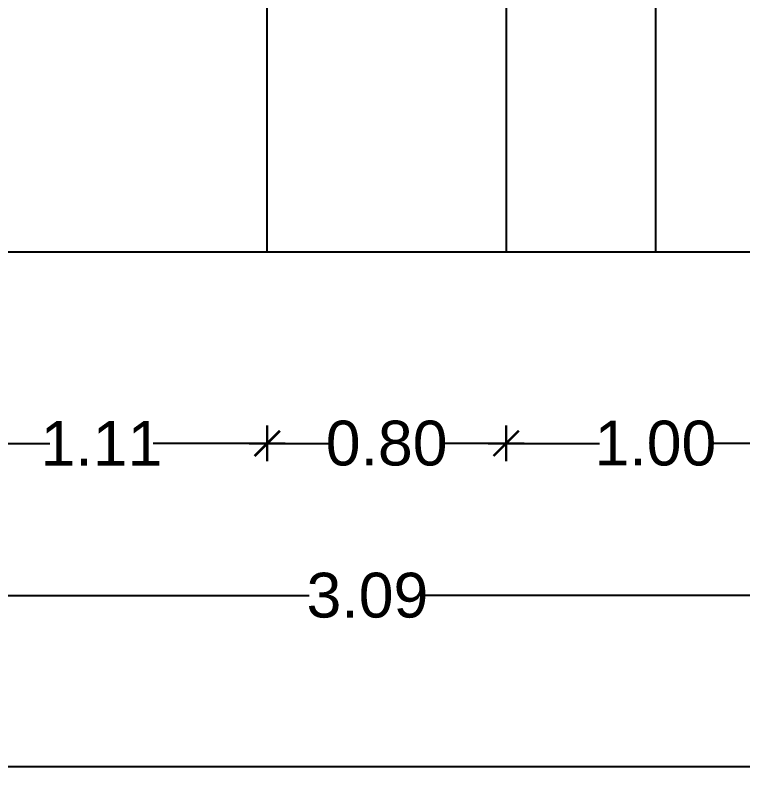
# Model space of a CAD drawing. Header units: millimetres. Extents: x 1217 to 2428, y 234 to 644.
# Drawn here: x 2135.117 to 2137.55, y 374.349 to 376.962 of the extents above; entities that cross this region are included whole.
import ezdxf

# ---------------------------------------------------------------- set-up
doc = ezdxf.new("R2010")
doc.units = ezdxf.units.MM
doc.layers.get('0').update_dxf_attribs({"lineweight": 5})
for name, color, linetype in [('0.1', 251, 'Continuous'), ('0.2', 2, 'Continuous'), ('0.3', 6, 'Continuous'), ('cortes', 30, 'Continuous'), ('COTAS', 252, 'Continuous')]:
    doc.layers.add(name, color=color, linetype=linetype)
doc.styles.add('INTERARQ', font='arial.ttf')
doc.dimstyles.new('ESCALA_1-50', dxfattribs={"dimtxt": 0.15, "dimasz": 0.06, "dimexe": 0.18, "dimexo": 0.0625, "dimgap": 0, "dimtad": 0, "dimtih": 1, "dimtoh": 1, "dimzin": 0, "dimdsep": 46, "dimtxsty": 'INTERARQ', "dimblk": 'DIMTICK', "dimcen": 0, "dimse1": 1, "dimse2": 1, "dimclrd": 256, "dimclre": 1, "dimclrt": 2, "dimadec": 0, "dimazin": 0, "dimtfac": 4.5, "dimtofl": 0, "dimtmove": 2, "dimatfit": 3, "dimldrblk": 'DIMTICK', "dimfxl": 1, "dimtolj": 1, "dimtzin": 0, "dimarcsym": 0})

# ---------------------------------------------------------------- blocks, each defined once
blk = doc.blocks.new('DIMTICK')
at = {"color": 1}
for p, q in [((0, 1), (0, -1)), ((-1, 0), (1, 0))]:
    blk.add_line(p, q, dxfattribs=at)
at = {"color": 3, "const_width": 0.141}
blk.add_lwpolyline([(0.707, 0.707), (-0.707, -0.707)], dxfattribs=at)
blk = doc.blocks.new('*D1707')
at = {"layer": 'COTAS', "lineweight": -2, "ltscale": 3, "transparency": 16777216}
for p, q in [((2134.8092, 375.0212), (2136.0998, 375.0212)), ((2137.7802, 375.0212), (2136.4896, 375.0212))]:
    blk.add_line(p, q, dxfattribs=at)
at = {"layer": 'Defpoints', "color": 0, "ltscale": 3, "transparency": 16777216}
for p in [(2134.7492, 375.7459), (2137.8402, 375.7459), (2137.8402, 375.0212)]:
    blk.add_point(p, dxfattribs=at)
at = {"layer": 'COTAS', "lineweight": -2, "ltscale": 3, "transparency": 16777216, "xscale": 0.06, "yscale": 0.06, "zscale": 0.06, "rotation": 180}
blk.add_blockref('DIMTICK', (2134.7492, 375.0212), dxfattribs=at)
at = {"layer": 'COTAS', "lineweight": -2, "ltscale": 3, "transparency": 16777216, "xscale": 0.06, "yscale": 0.06, "zscale": 0.06}
blk.add_blockref('DIMTICK', (2137.8402, 375.0212), dxfattribs=at)
at = {"layer": 'COTAS', "color": 2, "ltscale": 3, "transparency": 16777216, "insert": (2136.2947, 375.0212), "char_height": 0.15, "attachment_point": 5, "style": 'INTERARQ'}
blk.add_mtext('\\A1;3.09', dxfattribs=at)
blk = doc.blocks.new('*D1756')
at = {"layer": 'COTAS', "lineweight": -2, "ltscale": 3, "transparency": 16777216}
for p, q in [((2134.9092, 375.5303), (2135.2308, 375.5303)), ((2135.899, 375.5303), (2135.5774, 375.5303))]:
    blk.add_line(p, q, dxfattribs=at)
at = {"layer": 'Defpoints', "color": 0, "ltscale": 3, "transparency": 16777216}
for p in [(2134.8492, 376.171), (2135.959, 376.171), (2135.959, 375.5303)]:
    blk.add_point(p, dxfattribs=at)
at = {"layer": 'COTAS', "lineweight": -2, "ltscale": 3, "transparency": 16777216, "xscale": 0.06, "yscale": 0.06, "zscale": 0.06, "rotation": 180}
blk.add_blockref('DIMTICK', (2134.8492, 375.5303), dxfattribs=at)
at = {"layer": 'COTAS', "lineweight": -2, "ltscale": 3, "transparency": 16777216, "xscale": 0.06, "yscale": 0.06, "zscale": 0.06}
blk.add_blockref('DIMTICK', (2135.959, 375.5303), dxfattribs=at)
at = {"layer": 'COTAS', "color": 2, "ltscale": 3, "transparency": 16777216, "insert": (2135.4041, 375.5303), "char_height": 0.15, "attachment_point": 5, "style": 'INTERARQ'}
blk.add_mtext('\\A1;1.11', dxfattribs=at)
blk = doc.blocks.new('*D1757')
at = {"layer": 'COTAS', "lineweight": -2, "ltscale": 3, "transparency": 16777216}
for p, q in [((2136.019, 375.5303), (2136.1644, 375.5303)), ((2136.699, 375.5303), (2136.5535, 375.5303))]:
    blk.add_line(p, q, dxfattribs=at)
at = {"layer": 'Defpoints', "color": 0, "ltscale": 3, "transparency": 16777216}
for p in [(2135.959, 376.171), (2136.759, 376.171), (2136.759, 375.5303)]:
    blk.add_point(p, dxfattribs=at)
at = {"layer": 'COTAS', "lineweight": -2, "ltscale": 3, "transparency": 16777216, "xscale": 0.06, "yscale": 0.06, "zscale": 0.06, "rotation": 180}
blk.add_blockref('DIMTICK', (2135.959, 375.5303), dxfattribs=at)
at = {"layer": 'COTAS', "lineweight": -2, "ltscale": 3, "transparency": 16777216, "xscale": 0.06, "yscale": 0.06, "zscale": 0.06}
blk.add_blockref('DIMTICK', (2136.759, 375.5303), dxfattribs=at)
at = {"layer": 'COTAS', "color": 2, "ltscale": 3, "transparency": 16777216, "insert": (2136.359, 375.5303), "char_height": 0.15, "attachment_point": 5, "style": 'INTERARQ'}
blk.add_mtext('\\A1;0.80', dxfattribs=at)
blk = doc.blocks.new('*D1758')
at = {"layer": 'COTAS', "lineweight": -2, "ltscale": 3, "transparency": 16777216}
for p, q in [((2136.819, 375.5303), (2137.0715, 375.5303)), ((2137.699, 375.5303), (2137.4465, 375.5303))]:
    blk.add_line(p, q, dxfattribs=at)
at = {"layer": 'Defpoints', "color": 0, "ltscale": 3, "transparency": 16777216}
for p in [(2136.759, 376.171), (2137.759, 376.171, 0), (2137.759, 375.5303)]:
    blk.add_point(p, dxfattribs=at)
at = {"layer": 'COTAS', "lineweight": -2, "ltscale": 3, "transparency": 16777216, "xscale": 0.06, "yscale": 0.06, "zscale": 0.06, "rotation": 180}
blk.add_blockref('DIMTICK', (2136.759, 375.5303), dxfattribs=at)
at = {"layer": 'COTAS', "lineweight": -2, "ltscale": 3, "transparency": 16777216, "xscale": 0.06, "yscale": 0.06, "zscale": 0.06}
blk.add_blockref('DIMTICK', (2137.759, 375.5303), dxfattribs=at)
at = {"layer": 'COTAS', "color": 2, "ltscale": 3, "transparency": 16777216, "insert": (2137.259, 375.5303), "char_height": 0.15, "attachment_point": 5, "style": 'INTERARQ'}
blk.add_mtext('\\A1;1.00', dxfattribs=at)
blk = doc.blocks.new('*D1635')
at = {"layer": '0.1', "lineweight": -2, "ltscale": 3, "transparency": 16777216}
for p, q in [((2113.6716, 374.447), (2129.2484, 374.447)), ((2145.3316, 374.447), (2129.7548, 374.447))]:
    blk.add_line(p, q, dxfattribs=at)
at = {"layer": 'Defpoints', "color": 0, "ltscale": 3, "transparency": 16777216}
for p in [(2145.3916, 377.6495, 0), (2113.6116, 376.671, 0), (2145.3916, 374.447)]:
    blk.add_point(p, dxfattribs=at)
at = {"layer": '0.1', "lineweight": -2, "ltscale": 3, "transparency": 16777216, "xscale": 0.06, "yscale": 0.06, "zscale": 0.06, "rotation": 180}
blk.add_blockref('DIMTICK', (2113.6116, 374.447), dxfattribs=at)
at = {"layer": '0.1', "lineweight": -2, "ltscale": 3, "transparency": 16777216, "xscale": 0.06, "yscale": 0.06, "zscale": 0.06}
blk.add_blockref('DIMTICK', (2145.3916, 374.447), dxfattribs=at)
at = {"layer": '0.1', "color": 2, "ltscale": 3, "transparency": 16777216, "insert": (2129.5016, 374.447), "char_height": 0.15, "attachment_point": 5, "style": 'INTERARQ'}
blk.add_mtext('\\A1;31.78', dxfattribs=at)

msp = doc.modelspace()

# ---------------------------------------------------------------- linework, layer by layer
at = {"layer": '0.1', "ltscale": 3, "elevation": 0}
msp.add_lwpolyline([(2137.25896, 377.37099), (2137.25896, 376.17099)], dxfattribs=at)
at = {"layer": '0.2', "ltscale": 3, "elevation": 0}
msp.add_lwpolyline([(2135.95896, 377.37099), (2136.75896, 377.37099), (2136.75896, 376.17099)], dxfattribs=at)
at = {"layer": '0.3', "ltscale": 3, "elevation": 0}
msp.add_lwpolyline([(2135.95896, 376.17099), (2135.95896, 377.37099), (2134.84924, 377.37099)], dxfattribs=at)
at = {"layer": 'cortes', "ltscale": 3, "elevation": 0}
msp.add_lwpolyline([(2112.72813, 376.17099), (2145.1916, 376.17099)], dxfattribs=at)

# ---------------------------------------------------------------- dimensions: what is measured, and where the dimension line sits
at = {"layer": '0.1', "ltscale": 3}
dim = msp.add_linear_dim(base=(2145.3916, 374.44702), p1=(2113.61159, 376.67099, 0), p2=(2145.3916, 377.64948, 0), dimstyle='ESCALA_1-50', dxfattribs=at)
dim.commit()
dim.dimension.update_dxf_attribs({"geometry": '*D1635', "text_midpoint": (2129.5016, 374.44702)})
at = {"layer": 'COTAS', "ltscale": 3}
for base, p1, p2, picture, middle in [((2135.95896, 375.53028, 0), (2134.84924, 376.17099, 0), (2135.95896, 376.17099, 0), '*D1756', (2135.4041, 375.53028, 0)), ((2136.75896, 375.53028, 0), (2135.95896, 376.17099, 0), (2136.75896, 376.17099, 0), '*D1757', (2136.35896, 375.53028, 0)), ((2137.75896, 375.53028, 0), (2136.75896, 376.17099, 0), (2137.75896, 376.17099, 0), '*D1758', (2137.25896, 375.53028, 0)), ((2137.84018, 375.02122, 0), (2134.74922, 375.74588, 0), (2137.84018, 375.74588, 0), '*D1707', (2136.2947, 375.02122, 0))]:
    dim = msp.add_linear_dim(base=base, p1=p1, p2=p2, dimstyle='ESCALA_1-50', dxfattribs=at)
    dim.commit()
    dim.dimension.update_dxf_attribs({"geometry": picture, "text_midpoint": middle})

doc.saveas('drawing.dxf')
